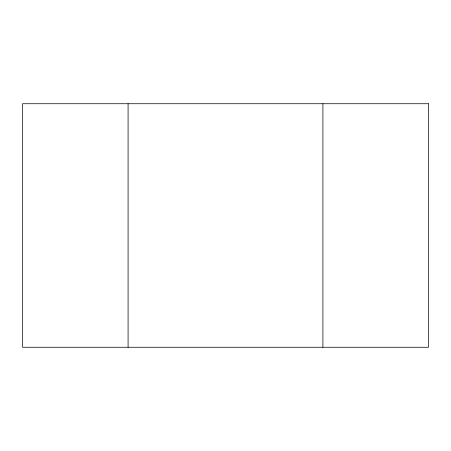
<?xml version="1.0" encoding="UTF-8"?>
<svg xmlns="http://www.w3.org/2000/svg" width="451" height="451" viewBox="0 0 451 451"><rect width="100%" height="100%" fill="white"/><g stroke="black" fill="none" stroke-linecap="round" stroke-linejoin="round"><path stroke-width="0.68" d="M322.916 103.73L322.916 347.27M128.084 103.73L128.084 347.27M428.45 103.73L22.55 103.73L22.55 347.27L428.45 347.27L428.45 103.73"/></g></svg>
